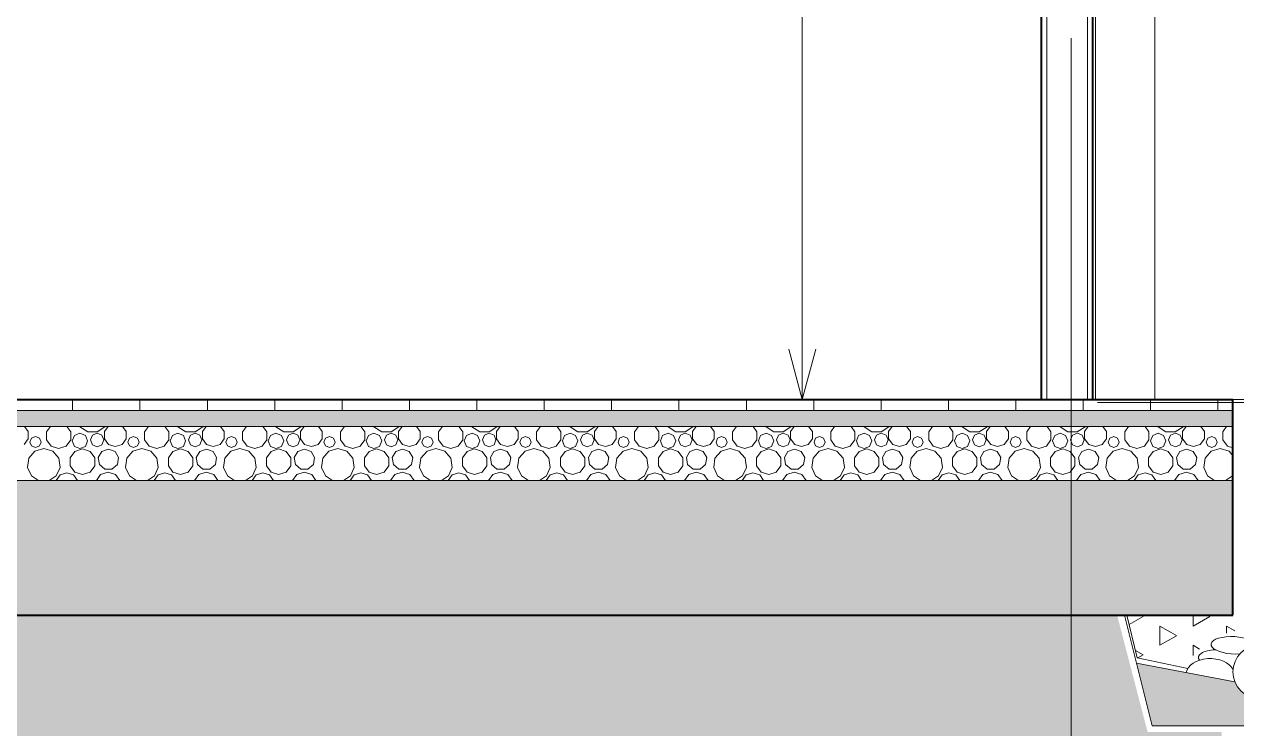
# Model space of a CAD drawing. Header units: millimetres. Extents: x 34668 to 196414, y -30276 to 15801.
# Drawn here: x 65571 to 70070, y -1221 to 1392 of the extents above; entities that cross this region are included whole.
import ezdxf
from ezdxf.enums import TextEntityAlignment as Align

# ---------------------------------------------------------------- set-up
doc = ezdxf.new("R2010")
doc.units = ezdxf.units.MM
doc.header["$MEASUREMENT"] = 0
doc.linetypes.add('Штрихштриховая', pattern=[10936.110735, 5291.666508, -2116.666555, 1411.111116, -2116.666555])
for name, color, linetype in [('колонны', 7, 'Continuous'), ('оси', 7, 'Continuous'), ('перекрытие', 7, 'Continuous'), ('стены наруж', 7, 'Continuous'), ('текст', 7, 'Continuous')]:
    doc.layers.add(name, color=color, linetype=linetype)
for name, color, linetype, lineweight in [('колонны_Ном._пера__96', 7, 'Continuous', 13), ('оси_Ном._пера__96', 7, 'Continuous', 13), ('перекрытие_Ном._пера__94', 252, 'Continuous', 13), ('перекрытие_Ном._пера__97', 7, 'Continuous', 20), ('перекрытие_Ном._пера__99', 7, 'Continuous', 40), ('подп стены Инжзащита_Ном._пера__97', 7, 'Continuous', 20), ('стены наруж_Ном._пера__96', 7, 'Continuous', 13), ('стены наруж_Ном._пера__99', 7, 'Continuous', 40), ('текст_Ном._пера__96', 7, 'Continuous', 13)]:
    doc.layers.add(name, color=color, linetype=linetype, lineweight=lineweight)
doc.styles.add('СГЕНЕРИР_СТИЛЬ_1', font='gost_2_304-81_type.ttf')
pattern_1 = [(90, (813174.23, 218544.26), (123.73335, 71.4375), [71.4375, -71.4375]), (30, (813174.23, 218544.26), (-123.733365, 71.437474), [71.4375, -71.4375]), (150, (813236.09, 218579.98), (-1.5e-05, 142.874974), [71.4375, -71.4375])]

# ---------------------------------------------------------------- blocks, each defined once
blk = doc.blocks.new('*X8')
at = {"layer": 'перекрытие_Ном._пера__94', "linetype": 'Continuous'}
for p, q in [((65585.4, -119), (65571.6, -100)), ((65585.4, -145.3), (65585.4, -119)), ((65667.7, -100), (65653.4, -119.7)), ((65653.4, -119.7), (65653.4, -148.9)), ((65743.4, -119.7), (65729.1, -100)), ((65743.4, -148.9), (65743.4, -119.7)), ((65757.2, -133.2), (65748.8, -153.4)), ((65777.4, -124.8), (65757.2, -133.2)), ((65776.7, -100), (65777.3, -101.3)), ((65777.3, -101.3), (65806.3, -119.9)), ((65797.6, -133.2), (65777.4, -124.8)), ((65806, -153.4), (65797.6, -133.2)), ((65806.3, -119.9), (65840.8, -119.9)), ((65823.5, -132.1), (65816.2, -149.9)), ((65841.2, -124.8), (65823.5, -132.1)), ((65840.8, -119.9), (65869.8, -101.3)), ((65859, -132.1), (65841.2, -124.8)), ((65866.3, -149.9), (65859, -132.1)), ((65881.9, -100), (65868.2, -119)), ((65868.2, -119), (65868.2, -145.3)), ((65869.8, -101.3), (65870.4, -100)), ((65949.1, -119), (65935.3, -100)), ((65949.1, -145.3), (65949.1, -119)), ((66031.4, -100), (66017.1, -119.7)), ((66017.1, -119.7), (66017.1, -148.9)), ((66107.1, -119.7), (66092.8, -100)), ((66107.1, -148.9), (66107.1, -119.7)), ((66120.9, -133.2), (66112.5, -153.4)), ((66141.1, -124.8), (66120.9, -133.2)), ((66140.4, -100), (66141, -101.3)), ((66141, -101.3), (66170, -119.9)), ((66161.3, -133.2), (66141.1, -124.8)), ((66169.7, -153.4), (66161.3, -133.2)), ((66170, -119.9), (66204.5, -119.9)), ((66187.2, -132.1), (66179.9, -149.9)), ((66205, -124.8), (66187.2, -132.1)), ((66204.5, -119.9), (66233.5, -101.3)), ((66222.7, -132.1), (66205, -124.8)), ((66230, -149.9), (66222.7, -132.1)), ((66245.6, -100), (66231.9, -119)), ((66231.9, -119), (66231.9, -145.3)), ((66233.5, -101.3), (66234.1, -100)), ((66312.8, -119), (66299, -100)), ((66312.8, -145.3), (66312.8, -119)), ((66395.1, -100), (66380.8, -119.7)), ((66380.8, -119.7), (66380.8, -148.9)), ((66470.8, -119.7), (66456.5, -100)), ((66470.8, -148.9), (66470.8, -119.7)), ((66484.6, -133.2), (66476.2, -153.4)), ((66504.8, -124.8), (66484.6, -133.2)), ((66504.1, -100), (66504.7, -101.3)), ((66504.7, -101.3), (66533.7, -119.9)), ((66525, -133.2), (66504.8, -124.8)), ((66533.4, -153.4), (66525, -133.2)), ((66533.7, -119.9), (66568.2, -119.9)), ((66550.9, -132.1), (66543.6, -149.9)), ((66568.7, -124.8), (66550.9, -132.1)), ((66568.2, -119.9), (66597.2, -101.3)), ((66586.4, -132.1), (66568.7, -124.8)), ((66593.7, -149.9), (66586.4, -132.1)), ((66609.4, -100), (66595.6, -119)), ((66595.6, -119), (66595.6, -145.3)), ((66597.2, -101.3), (66597.8, -100)), ((66676.5, -119), (66662.7, -100)), ((66676.5, -145.3), (66676.5, -119)), ((66758.8, -100), (66744.5, -119.7)), ((66744.5, -119.7), (66744.5, -148.9)), ((66834.5, -119.7), (66820.2, -100)), ((66834.5, -148.9), (66834.5, -119.7)), ((66848.3, -133.2), (66840, -153.4)), ((66868.5, -124.8), (66848.3, -133.2)), ((66867.8, -100), (66868.4, -101.3)), ((66868.4, -101.3), (66897.4, -119.9)), ((66888.8, -133.2), (66868.5, -124.8)), ((66897.1, -153.4), (66888.8, -133.2)), ((66897.4, -119.9), (66931.9, -119.9)), ((66914.6, -132.1), (66907.3, -149.9)), ((66932.4, -124.8), (66914.6, -132.1)), ((66931.9, -119.9), (66960.9, -101.3)), ((66950.1, -132.1), (66932.4, -124.8)), ((66957.4, -149.9), (66950.1, -132.1)), ((66973.1, -100), (66959.3, -119)), ((66959.3, -119), (66959.3, -145.3)), ((66960.9, -101.3), (66961.5, -100)), ((67040.2, -119), (67026.4, -100)), ((67040.2, -145.3), (67040.2, -119)), ((67122.5, -100), (67108.2, -119.7)), ((67108.2, -119.7), (67108.2, -148.9)), ((67198.2, -119.7), (67183.9, -100)), ((67198.2, -148.9), (67198.2, -119.7)), ((67212, -133.2), (67203.7, -153.4)), ((67232.2, -124.8), (67212, -133.2)), ((67231.5, -100), (67232.1, -101.3)), ((67232.1, -101.3), (67261.1, -119.9)), ((67252.5, -133.2), (67232.2, -124.8)), ((67260.8, -153.4), (67252.5, -133.2)), ((67261.1, -119.9), (67295.6, -119.9)), ((67278.3, -132.1), (67271, -149.9)), ((67296.1, -124.8), (67278.3, -132.1)), ((67295.6, -119.9), (67324.6, -101.3)), ((67313.8, -132.1), (67296.1, -124.8)), ((67321.2, -149.9), (67313.8, -132.1)), ((67336.8, -100), (67323, -119)), ((67323, -119), (67323, -145.3)), ((67324.6, -101.3), (67325.2, -100)), ((67403.9, -119), (67390.1, -100)), ((67403.9, -145.3), (67403.9, -119)), ((67486.2, -100), (67471.9, -119.7)), ((67471.9, -119.7), (67471.9, -148.9)), ((67561.9, -119.7), (67547.6, -100)), ((67561.9, -148.9), (67561.9, -119.7)), ((67575.7, -133.2), (67567.4, -153.4)), ((67596, -124.8), (67575.7, -133.2)), ((67595.2, -100), (67595.8, -101.3)), ((67595.8, -101.3), (67624.8, -119.9)), ((67616.2, -133.2), (67596, -124.8)), ((67624.5, -153.4), (67616.2, -133.2)), ((67624.8, -119.9), (67659.3, -119.9)), ((67642.1, -132.1), (67634.7, -149.9)), ((67659.8, -124.8), (67642.1, -132.1)), ((67659.3, -119.9), (67688.3, -101.3)), ((67677.5, -132.1), (67659.8, -124.8)), ((67684.9, -149.9), (67677.5, -132.1)), ((67700.5, -100), (67686.7, -119)), ((67686.7, -119), (67686.7, -145.3)), ((67688.3, -101.3), (67688.9, -100)), ((67767.6, -119), (67753.8, -100)), ((67767.6, -145.3), (67767.6, -119)), ((67849.9, -100), (67835.6, -119.7)), ((67835.6, -119.7), (67835.6, -148.9)), ((67925.6, -119.7), (67911.3, -100)), ((67925.6, -148.9), (67925.6, -119.7)), ((67939.4, -133.2), (67931.1, -153.4)), ((67959.7, -124.8), (67939.4, -133.2)), ((67958.9, -100), (67959.5, -101.3)), ((67959.5, -101.3), (67988.5, -119.9)), ((67979.9, -133.2), (67959.7, -124.8)), ((67988.3, -153.4), (67979.9, -133.2)), ((67988.5, -119.9), (68023, -119.9)), ((68005.8, -132.1), (67998.4, -149.9)), ((68023.5, -124.8), (68005.8, -132.1)), ((68023, -119.9), (68052, -101.3)), ((68041.2, -132.1), (68023.5, -124.8)), ((68048.6, -149.9), (68041.2, -132.1)), ((68064.2, -100), (68050.4, -119)), ((68050.4, -119), (68050.4, -145.3)), ((68052, -101.3), (68052.6, -100)), ((68131.3, -119), (68117.5, -100)), ((68131.3, -145.3), (68131.3, -119)), ((68213.6, -100), (68199.3, -119.7)), ((68199.3, -119.7), (68199.3, -148.9)), ((68289.3, -119.7), (68275, -100)), ((68289.3, -148.9), (68289.3, -119.7)), ((68303.2, -133.2), (68294.8, -153.4)), ((68323.4, -124.8), (68303.2, -133.2)), ((68322.6, -100), (68323.2, -101.3)), ((68323.2, -101.3), (68352.2, -119.9)), ((68343.6, -133.2), (68323.4, -124.8)), ((68352, -153.4), (68343.6, -133.2)), ((68352.2, -119.9), (68386.7, -119.9)), ((68369.5, -132.1), (68362.1, -149.9)), ((68387.2, -124.8), (68369.5, -132.1)), ((68386.7, -119.9), (68415.7, -101.3)), ((68404.9, -132.1), (68387.2, -124.8)), ((68412.3, -149.9), (68404.9, -132.1)), ((68427.9, -100), (68414.1, -119)), ((68414.1, -119), (68414.1, -145.3)), ((68415.7, -101.3), (68416.3, -100)), ((68495, -119), (68481.2, -100)), ((68495, -145.3), (68495, -119)), ((68577.4, -100), (68563.1, -119.7)), ((68563.1, -119.7), (68563.1, -148.9)), ((68653, -119.7), (68638.7, -100)), ((68653, -148.9), (68653, -119.7)), ((68666.9, -133.2), (68658.5, -153.4)), ((68687.1, -124.8), (68666.9, -133.2)), ((68686.3, -100), (68686.9, -101.3)), ((68686.9, -101.3), (68715.9, -119.9)), ((68707.3, -133.2), (68687.1, -124.8)), ((68715.7, -153.4), (68707.3, -133.2)), ((68715.9, -119.9), (68750.4, -119.9)), ((68733.2, -132.1), (68725.8, -149.9)), ((68750.9, -124.8), (68733.2, -132.1)), ((68750.4, -119.9), (68779.4, -101.3)), ((68768.6, -132.1), (68750.9, -124.8)), ((68776, -149.9), (68768.6, -132.1)), ((68791.6, -100), (68777.8, -119)), ((68777.8, -119), (68777.8, -145.3)), ((68779.4, -101.3), (68780, -100)), ((68858.7, -119), (68845, -100)), ((68858.7, -145.3), (68858.7, -119)), ((68941.1, -100), (68926.8, -119.7)), ((68926.8, -119.7), (68926.8, -148.9)), ((69016.8, -119.7), (69002.5, -100)), ((69016.8, -148.9), (69016.8, -119.7)), ((69030.6, -133.2), (69022.2, -153.4)), ((69050.8, -124.8), (69030.6, -133.2)), ((69050, -100), (69050.6, -101.3)), ((69050.6, -101.3), (69079.6, -119.9)), ((69071, -133.2), (69050.8, -124.8)), ((69079.4, -153.4), (69071, -133.2)), ((69079.6, -119.9), (69114.1, -119.9)), ((69096.9, -132.1), (69089.5, -149.9)), ((69114.6, -124.8), (69096.9, -132.1)), ((69114.1, -119.9), (69143.1, -101.3)), ((69132.3, -132.1), (69114.6, -124.8)), ((69139.7, -149.9), (69132.3, -132.1)), ((69155.3, -100), (69141.5, -119)), ((69141.5, -119), (69141.5, -145.3)), ((69143.1, -101.3), (69143.7, -100)), ((69222.5, -119), (69208.7, -100)), ((69222.5, -145.3), (69222.5, -119)), ((69304.8, -100), (69290.5, -119.7)), ((69290.5, -119.7), (69290.5, -148.9)), ((69380.5, -119.7), (69366.2, -100)), ((69380.5, -148.9), (69380.5, -119.7)), ((69394.3, -133.2), (69385.9, -153.4)), ((69414.5, -124.8), (69394.3, -133.2)), ((69413.7, -100), (69414.3, -101.3)), ((69414.3, -101.3), (69443.3, -119.9)), ((69434.7, -133.2), (69414.5, -124.8)), ((69443.1, -153.4), (69434.7, -133.2)), ((69443.3, -119.9), (69477.8, -119.9)), ((69460.6, -132.1), (69453.2, -149.9)), ((69478.3, -124.8), (69460.6, -132.1)), ((69477.8, -119.9), (69506.9, -101.3)), ((69496.1, -132.1), (69478.3, -124.8)), ((69503.4, -149.9), (69496.1, -132.1)), ((69519, -100), (69505.2, -119)), ((69505.2, -119), (69505.2, -145.3)), ((69506.9, -101.3), (69507.4, -100)), ((69586.2, -119), (69572.4, -100)), ((69586.2, -145.3), (69586.2, -119)), ((69668.5, -100), (69654.2, -119.7)), ((69654.2, -119.7), (69654.2, -148.9)), ((69744.2, -119.7), (69729.9, -100)), ((69744.2, -148.9), (69744.2, -119.7)), ((69758, -133.2), (69749.6, -153.4)), ((69778.2, -124.8), (69758, -133.2)), ((69777.4, -100), (69778, -101.3)), ((69778, -101.3), (69807.1, -119.9)), ((69798.4, -133.2), (69778.2, -124.8)), ((69806.8, -153.4), (69798.4, -133.2)), ((69807.1, -119.9), (69841.5, -119.9)), ((69824.3, -132.1), (69817, -149.9)), ((69842, -124.8), (69824.3, -132.1)), ((69841.5, -119.9), (69870.6, -101.3)), ((69859.8, -132.1), (69842, -124.8)), ((69867.1, -149.9), (69859.8, -132.1)), ((69882.7, -100), (69868.9, -119)), ((69868.9, -119), (69868.9, -145.3)), ((69870.6, -101.3), (69871.2, -100)), ((69949.9, -119), (69936.1, -100)), ((69949.9, -145.3), (69949.9, -119)), ((70032.2, -100), (70017.9, -119.7)), ((70017.9, -119.7), (70017.9, -148.9)), ((65569.9, -166.6), (65585.4, -145.3)), ((65597.7, -142.9), (65591.6, -157.6)), ((65591.6, -157.6), (65597.7, -172.2)), ((65612.3, -136.9), (65597.7, -142.9)), ((65597.7, -172.2), (65612.3, -178.2)), ((65626.9, -142.9), (65612.3, -136.9)), ((65612.3, -178.2), (65626.9, -172.2)), ((65633, -157.6), (65626.9, -142.9)), ((65626.9, -172.2), (65633, -157.6)), ((65653.4, -148.9), (65670.6, -172.6)), ((65670.6, -172.6), (65698.4, -181.6)), ((65698.4, -181.6), (65726.2, -172.6)), ((65726.2, -172.6), (65743.4, -148.9)), ((65748.8, -153.4), (65757.2, -173.6)), ((65757.2, -173.6), (65777.4, -182)), ((65777.4, -182), (65797.6, -173.6)), ((65797.6, -173.6), (65806, -153.4)), ((65816.2, -149.9), (65823.5, -167.6)), ((65823.5, -167.6), (65841.2, -174.9)), ((65841.2, -174.9), (65859, -167.6)), ((65859, -167.6), (65866.3, -149.9)), ((65868.2, -145.3), (65883.6, -166.6)), ((65883.6, -166.6), (65908.6, -174.7)), ((65908.6, -174.7), (65933.6, -166.6)), ((65933.6, -166.6), (65949.1, -145.3)), ((65961.4, -142.9), (65955.3, -157.6)), ((65955.3, -157.6), (65961.4, -172.2)), ((65976, -136.9), (65961.4, -142.9)), ((65961.4, -172.2), (65976, -178.2)), ((65990.6, -142.9), (65976, -136.9)), ((65976, -178.2), (65990.6, -172.2)), ((65996.7, -157.6), (65990.6, -142.9)), ((65990.6, -172.2), (65996.7, -157.6)), ((66017.1, -148.9), (66034.3, -172.6)), ((66034.3, -172.6), (66062.1, -181.6)), ((66062.1, -181.6), (66089.9, -172.6)), ((66089.9, -172.6), (66107.1, -148.9)), ((66112.5, -153.4), (66120.9, -173.6)), ((66120.9, -173.6), (66141.1, -182)), ((66141.1, -182), (66161.3, -173.6)), ((66161.3, -173.6), (66169.7, -153.4)), ((66179.9, -149.9), (66187.2, -167.6)), ((66187.2, -167.6), (66205, -174.9)), ((66205, -174.9), (66222.7, -167.6)), ((66222.7, -167.6), (66230, -149.9)), ((66231.9, -145.3), (66247.3, -166.6)), ((66247.3, -166.6), (66272.3, -174.7)), ((66272.3, -174.7), (66297.3, -166.6)), ((66297.3, -166.6), (66312.8, -145.3)), ((66325.1, -142.9), (66319, -157.6)), ((66319, -157.6), (66325.1, -172.2)), ((66339.7, -136.9), (66325.1, -142.9)), ((66325.1, -172.2), (66339.7, -178.2)), ((66354.3, -142.9), (66339.7, -136.9)), ((66339.7, -178.2), (66354.3, -172.2)), ((66360.4, -157.6), (66354.3, -142.9)), ((66354.3, -172.2), (66360.4, -157.6)), ((66380.8, -148.9), (66398, -172.6)), ((66398, -172.6), (66425.8, -181.6)), ((66425.8, -181.6), (66453.6, -172.6)), ((66453.6, -172.6), (66470.8, -148.9)), ((66476.2, -153.4), (66484.6, -173.6)), ((66484.6, -173.6), (66504.8, -182)), ((66504.8, -182), (66525, -173.6)), ((66525, -173.6), (66533.4, -153.4)), ((66543.6, -149.9), (66550.9, -167.6)), ((66550.9, -167.6), (66568.7, -174.9)), ((66568.7, -174.9), (66586.4, -167.6)), ((66586.4, -167.6), (66593.7, -149.9)), ((66595.6, -145.3), (66611, -166.6)), ((66611, -166.6), (66636, -174.7)), ((66636, -174.7), (66661, -166.6)), ((66661, -166.6), (66676.5, -145.3)), ((66688.8, -142.9), (66682.7, -157.6)), ((66682.7, -157.6), (66688.8, -172.2)), ((66703.4, -136.9), (66688.8, -142.9)), ((66688.8, -172.2), (66703.4, -178.2)), ((66718, -142.9), (66703.4, -136.9)), ((66703.4, -178.2), (66718, -172.2)), ((66724.1, -157.6), (66718, -142.9)), ((66718, -172.2), (66724.1, -157.6)), ((66744.5, -148.9), (66761.7, -172.6)), ((66761.7, -172.6), (66789.5, -181.6)), ((66789.5, -181.6), (66817.3, -172.6)), ((66817.3, -172.6), (66834.5, -148.9)), ((66840, -153.4), (66848.3, -173.6)), ((66848.3, -173.6), (66868.5, -182)), ((66868.5, -182), (66888.8, -173.6)), ((66888.8, -173.6), (66897.1, -153.4)), ((66907.3, -149.9), (66914.6, -167.6)), ((66914.6, -167.6), (66932.4, -174.9)), ((66932.4, -174.9), (66950.1, -167.6)), ((66950.1, -167.6), (66957.4, -149.9)), ((66959.3, -145.3), (66974.7, -166.6)), ((66974.7, -166.6), (66999.7, -174.7)), ((66999.7, -174.7), (67024.8, -166.6)), ((67024.8, -166.6), (67040.2, -145.3)), ((67052.5, -142.9), (67046.4, -157.6)), ((67046.4, -157.6), (67052.5, -172.2)), ((67067.1, -136.9), (67052.5, -142.9)), ((67052.5, -172.2), (67067.1, -178.2)), ((67081.7, -142.9), (67067.1, -136.9)), ((67067.1, -178.2), (67081.7, -172.2)), ((67087.8, -157.6), (67081.7, -142.9)), ((67081.7, -172.2), (67087.8, -157.6)), ((67108.2, -148.9), (67125.4, -172.6)), ((67125.4, -172.6), (67153.2, -181.6)), ((67153.2, -181.6), (67181, -172.6)), ((67181, -172.6), (67198.2, -148.9)), ((67203.7, -153.4), (67212, -173.6)), ((67212, -173.6), (67232.2, -182)), ((67232.2, -182), (67252.5, -173.6)), ((67252.5, -173.6), (67260.8, -153.4)), ((67271, -149.9), (67278.3, -167.6)), ((67278.3, -167.6), (67296.1, -174.9)), ((67296.1, -174.9), (67313.8, -167.6)), ((67313.8, -167.6), (67321.2, -149.9)), ((67323, -145.3), (67338.4, -166.6)), ((67338.4, -166.6), (67363.4, -174.7)), ((67363.4, -174.7), (67388.5, -166.6)), ((67388.5, -166.6), (67403.9, -145.3)), ((67416.2, -142.9), (67410.1, -157.6)), ((67410.1, -157.6), (67416.2, -172.2)), ((67430.8, -136.9), (67416.2, -142.9)), ((67416.2, -172.2), (67430.8, -178.2)), ((67445.4, -142.9), (67430.8, -136.9)), ((67430.8, -178.2), (67445.4, -172.2)), ((67451.5, -157.6), (67445.4, -142.9)), ((67445.4, -172.2), (67451.5, -157.6)), ((67471.9, -148.9), (67489.1, -172.6)), ((67489.1, -172.6), (67516.9, -181.6)), ((67516.9, -181.6), (67544.7, -172.6)), ((67544.7, -172.6), (67561.9, -148.9)), ((67567.4, -153.4), (67575.7, -173.6)), ((67575.7, -173.6), (67596, -182)), ((67596, -182), (67616.2, -173.6)), ((67616.2, -173.6), (67624.5, -153.4)), ((67634.7, -149.9), (67642.1, -167.6)), ((67642.1, -167.6), (67659.8, -174.9)), ((67659.8, -174.9), (67677.5, -167.6)), ((67677.5, -167.6), (67684.9, -149.9)), ((67686.7, -145.3), (67702.1, -166.6)), ((67702.1, -166.6), (67727.2, -174.7)), ((67727.2, -174.7), (67752.2, -166.6)), ((67752.2, -166.6), (67767.6, -145.3)), ((67779.9, -142.9), (67773.9, -157.6)), ((67773.9, -157.6), (67779.9, -172.2)), ((67794.5, -136.9), (67779.9, -142.9)), ((67779.9, -172.2), (67794.5, -178.2)), ((67809.2, -142.9), (67794.5, -136.9)), ((67794.5, -178.2), (67809.2, -172.2)), ((67815.2, -157.6), (67809.2, -142.9)), ((67809.2, -172.2), (67815.2, -157.6)), ((67835.6, -148.9), (67852.8, -172.6)), ((67852.8, -172.6), (67880.6, -181.6)), ((67880.6, -181.6), (67908.4, -172.6)), ((67908.4, -172.6), (67925.6, -148.9)), ((67931.1, -153.4), (67939.4, -173.6)), ((67939.4, -173.6), (67959.7, -182)), ((67959.7, -182), (67979.9, -173.6)), ((67979.9, -173.6), (67988.3, -153.4)), ((67998.4, -149.9), (68005.8, -167.6)), ((68005.8, -167.6), (68023.5, -174.9)), ((68023.5, -174.9), (68041.2, -167.6)), ((68041.2, -167.6), (68048.6, -149.9)), ((68050.4, -145.3), (68065.9, -166.6)), ((68065.9, -166.6), (68090.9, -174.7)), ((68090.9, -174.7), (68115.9, -166.6)), ((68115.9, -166.6), (68131.3, -145.3)), ((68143.6, -142.9), (68137.6, -157.6)), ((68137.6, -157.6), (68143.6, -172.2)), ((68158.2, -136.9), (68143.6, -142.9)), ((68143.6, -172.2), (68158.2, -178.2)), ((68172.9, -142.9), (68158.2, -136.9)), ((68158.2, -178.2), (68172.9, -172.2)), ((68178.9, -157.6), (68172.9, -142.9)), ((68172.9, -172.2), (68178.9, -157.6)), ((68199.3, -148.9), (68216.5, -172.6)), ((68216.5, -172.6), (68244.3, -181.6)), ((68244.3, -181.6), (68272.1, -172.6)), ((68272.1, -172.6), (68289.3, -148.9)), ((68294.8, -153.4), (68303.2, -173.6)), ((68303.2, -173.6), (68323.4, -182)), ((68323.4, -182), (68343.6, -173.6)), ((68343.6, -173.6), (68352, -153.4)), ((68362.1, -149.9), (68369.5, -167.6)), ((68369.5, -167.6), (68387.2, -174.9)), ((68387.2, -174.9), (68404.9, -167.6)), ((68404.9, -167.6), (68412.3, -149.9)), ((68414.1, -145.3), (68429.6, -166.6)), ((68429.6, -166.6), (68454.6, -174.7)), ((68454.6, -174.7), (68479.6, -166.6)), ((68479.6, -166.6), (68495, -145.3)), ((68507.3, -142.9), (68501.3, -157.6)), ((68501.3, -157.6), (68507.3, -172.2)), ((68521.9, -136.9), (68507.3, -142.9)), ((68507.3, -172.2), (68521.9, -178.2)), ((68536.6, -142.9), (68521.9, -136.9)), ((68521.9, -178.2), (68536.6, -172.2)), ((68542.6, -157.6), (68536.6, -142.9)), ((68536.6, -172.2), (68542.6, -157.6)), ((68563.1, -148.9), (68580.2, -172.6)), ((68580.2, -172.6), (68608, -181.6)), ((68608, -181.6), (68635.9, -172.6)), ((68635.9, -172.6), (68653, -148.9)), ((68658.5, -153.4), (68666.9, -173.6)), ((68666.9, -173.6), (68687.1, -182)), ((68687.1, -182), (68707.3, -173.6)), ((68707.3, -173.6), (68715.7, -153.4)), ((68725.8, -149.9), (68733.2, -167.6)), ((68733.2, -167.6), (68750.9, -174.9)), ((68750.9, -174.9), (68768.6, -167.6)), ((68768.6, -167.6), (68776, -149.9)), ((68777.8, -145.3), (68793.3, -166.6)), ((68793.3, -166.6), (68818.3, -174.7)), ((68818.3, -174.7), (68843.3, -166.6)), ((68843.3, -166.6), (68858.7, -145.3)), ((68871, -142.9), (68865, -157.6)), ((68865, -157.6), (68871, -172.2)), ((68885.7, -136.9), (68871, -142.9)), ((68871, -172.2), (68885.7, -178.2)), ((68900.3, -142.9), (68885.7, -136.9)), ((68885.7, -178.2), (68900.3, -172.2)), ((68906.3, -157.6), (68900.3, -142.9)), ((68900.3, -172.2), (68906.3, -157.6)), ((68926.8, -148.9), (68943.9, -172.6)), ((68943.9, -172.6), (68971.8, -181.6)), ((68971.8, -181.6), (68999.6, -172.6)), ((68999.6, -172.6), (69016.8, -148.9)), ((69022.2, -153.4), (69030.6, -173.6)), ((69030.6, -173.6), (69050.8, -182)), ((69050.8, -182), (69071, -173.6)), ((69071, -173.6), (69079.4, -153.4)), ((69089.5, -149.9), (69096.9, -167.6)), ((69096.9, -167.6), (69114.6, -174.9)), ((69114.6, -174.9), (69132.3, -167.6)), ((69132.3, -167.6), (69139.7, -149.9)), ((69141.5, -145.3), (69157, -166.6)), ((69157, -166.6), (69182, -174.7)), ((69182, -174.7), (69207, -166.6)), ((69207, -166.6), (69222.5, -145.3)), ((69234.7, -142.9), (69228.7, -157.6)), ((69228.7, -157.6), (69234.7, -172.2)), ((69249.4, -136.9), (69234.7, -142.9)), ((69234.7, -172.2), (69249.4, -178.2)), ((69264, -142.9), (69249.4, -136.9)), ((69249.4, -178.2), (69264, -172.2)), ((69270, -157.6), (69264, -142.9)), ((69264, -172.2), (69270, -157.6)), ((69290.5, -148.9), (69307.7, -172.6)), ((69307.7, -172.6), (69335.5, -181.6)), ((69335.5, -181.6), (69363.3, -172.6)), ((69363.3, -172.6), (69380.5, -148.9)), ((69385.9, -153.4), (69394.3, -173.6)), ((69394.3, -173.6), (69414.5, -182)), ((69414.5, -182), (69434.7, -173.6)), ((69434.7, -173.6), (69443.1, -153.4)), ((69453.2, -149.9), (69460.6, -167.6)), ((69460.6, -167.6), (69478.3, -174.9)), ((69478.3, -174.9), (69496.1, -167.6)), ((69496.1, -167.6), (69503.4, -149.9)), ((69505.2, -145.3), (69520.7, -166.6)), ((69520.7, -166.6), (69545.7, -174.7)), ((69545.7, -174.7), (69570.7, -166.6)), ((69570.7, -166.6), (69586.2, -145.3)), ((69598.4, -142.9), (69592.4, -157.6)), ((69592.4, -157.6), (69598.4, -172.2)), ((69613.1, -136.9), (69598.4, -142.9)), ((69598.4, -172.2), (69613.1, -178.2)), ((69627.7, -142.9), (69613.1, -136.9)), ((69613.1, -178.2), (69627.7, -172.2)), ((69633.7, -157.6), (69627.7, -142.9)), ((69627.7, -172.2), (69633.7, -157.6)), ((69654.2, -148.9), (69671.4, -172.6)), ((69671.4, -172.6), (69699.2, -181.6)), ((69699.2, -181.6), (69727, -172.6)), ((69727, -172.6), (69744.2, -148.9)), ((69749.6, -153.4), (69758, -173.6)), ((69758, -173.6), (69778.2, -182)), ((69778.2, -182), (69798.4, -173.6)), ((69798.4, -173.6), (69806.8, -153.4)), ((69817, -149.9), (69824.3, -167.6)), ((69824.3, -167.6), (69842, -174.9)), ((69842, -174.9), (69859.8, -167.6)), ((69859.8, -167.6), (69867.1, -149.9)), ((69868.9, -145.3), (69884.4, -166.6)), ((69884.4, -166.6), (69909.4, -174.7)), ((69909.4, -174.7), (69934.4, -166.6)), ((69934.4, -166.6), (69949.9, -145.3)), ((69962.2, -142.9), (69956.1, -157.6)), ((69956.1, -157.6), (69962.2, -172.2)), ((69976.8, -136.9), (69962.2, -142.9)), ((69962.2, -172.2), (69976.8, -178.2)), ((69991.4, -142.9), (69976.8, -136.9)), ((69976.8, -178.2), (69991.4, -172.2)), ((69997.5, -157.6), (69991.4, -142.9)), ((69991.4, -172.2), (69997.5, -157.6)), ((70017.9, -148.9), (70035.1, -172.6)), ((70035.1, -172.6), (70055.7, -179.3)), ((65587.8, -217.8), (65582.9, -251.9)), ((65610.4, -191.7), (65587.8, -217.8)), ((65643.5, -182), (65610.4, -191.7)), ((65676.6, -191.7), (65643.5, -182)), ((65699.2, -217.8), (65676.6, -191.7)), ((65704.1, -251.9), (65699.2, -217.8)), ((65759, -192.2), (65741.7, -216)), ((65741.7, -216), (65741.7, -245.5)), ((65787.1, -183), (65759, -192.2)), ((65815.1, -192.2), (65787.1, -183)), ((65832.5, -216), (65815.1, -192.2)), ((65832.5, -245.5), (65832.5, -216)), ((65858.5, -192.6), (65845.3, -215.3)), ((65845.3, -215.3), (65849.9, -241.1)), ((65883.1, -183.6), (65858.5, -192.6)), ((65907.8, -192.6), (65883.1, -183.6)), ((65920.9, -215.3), (65907.8, -192.6)), ((65916.3, -241.1), (65920.9, -215.3)), ((65951.5, -217.8), (65946.6, -251.9)), ((65974.1, -191.7), (65951.5, -217.8)), ((66007.2, -182), (65974.1, -191.7)), ((66040.3, -191.7), (66007.2, -182)), ((66062.9, -217.8), (66040.3, -191.7)), ((66067.8, -251.9), (66062.9, -217.8)), ((66122.7, -192.2), (66105.4, -216)), ((66105.4, -216), (66105.4, -245.5)), ((66150.8, -183), (66122.7, -192.2)), ((66178.8, -192.2), (66150.8, -183)), ((66196.2, -216), (66178.8, -192.2)), ((66196.2, -245.5), (66196.2, -216)), ((66222.2, -192.6), (66209.1, -215.3)), ((66209.1, -215.3), (66213.6, -241.1)), ((66246.8, -183.6), (66222.2, -192.6)), ((66271.5, -192.6), (66246.8, -183.6)), ((66284.6, -215.3), (66271.5, -192.6)), ((66280, -241.1), (66284.6, -215.3)), ((66315.3, -217.8), (66310.3, -251.9)), ((66337.8, -191.7), (66315.3, -217.8)), ((66370.9, -182), (66337.8, -191.7)), ((66404, -191.7), (66370.9, -182)), ((66426.6, -217.8), (66404, -191.7)), ((66431.5, -251.9), (66426.6, -217.8)), ((66486.5, -192.2), (66469.1, -216)), ((66469.1, -216), (66469.1, -245.5)), ((66514.5, -183), (66486.5, -192.2)), ((66542.5, -192.2), (66514.5, -183)), ((66559.9, -216), (66542.5, -192.2)), ((66559.9, -245.5), (66559.9, -216)), ((66585.9, -192.6), (66572.8, -215.3)), ((66572.8, -215.3), (66577.3, -241.1)), ((66610.5, -183.6), (66585.9, -192.6)), ((66635.2, -192.6), (66610.5, -183.6)), ((66648.3, -215.3), (66635.2, -192.6)), ((66643.7, -241.1), (66648.3, -215.3)), ((66679, -217.8), (66674, -251.9)), ((66701.5, -191.7), (66679, -217.8)), ((66734.6, -182), (66701.5, -191.7)), ((66767.7, -191.7), (66734.6, -182)), ((66790.3, -217.8), (66767.7, -191.7)), ((66795.2, -251.9), (66790.3, -217.8)), ((66850.2, -192.2), (66832.8, -216)), ((66832.8, -216), (66832.8, -245.5)), ((66878.2, -183), (66850.2, -192.2)), ((66906.2, -192.2), (66878.2, -183)), ((66923.6, -216), (66906.2, -192.2)), ((66923.6, -245.5), (66923.6, -216)), ((66949.6, -192.6), (66936.5, -215.3)), ((66936.5, -215.3), (66941, -241.1)), ((66974.2, -183.6), (66949.6, -192.6)), ((66998.9, -192.6), (66974.2, -183.6)), ((67012, -215.3), (66998.9, -192.6)), ((67007.5, -241.1), (67012, -215.3)), ((67042.7, -217.8), (67037.8, -251.9)), ((67065.3, -191.7), (67042.7, -217.8)), ((67098.3, -182), (67065.3, -191.7)), ((67131.4, -191.7), (67098.3, -182)), ((67154, -217.8), (67131.4, -191.7)), ((67158.9, -251.9), (67154, -217.8)), ((67213.9, -192.2), (67196.5, -216)), ((67196.5, -216), (67196.5, -245.5)), ((67241.9, -183), (67213.9, -192.2)), ((67270, -192.2), (67241.9, -183)), ((67287.3, -216), (67270, -192.2)), ((67287.3, -245.5), (67287.3, -216)), ((67313.3, -192.6), (67300.2, -215.3)), ((67300.2, -215.3), (67304.7, -241.1)), ((67337.9, -183.6), (67313.3, -192.6)), ((67362.6, -192.6), (67337.9, -183.6)), ((67375.7, -215.3), (67362.6, -192.6)), ((67371.2, -241.1), (67375.7, -215.3)), ((67406.4, -217.8), (67401.5, -251.9)), ((67429, -191.7), (67406.4, -217.8)), ((67462.1, -182), (67429, -191.7)), ((67495.1, -191.7), (67462.1, -182)), ((67517.7, -217.8), (67495.1, -191.7)), ((67522.6, -251.9), (67517.7, -217.8)), ((67577.6, -192.2), (67560.2, -216)), ((67560.2, -216), (67560.2, -245.5)), ((67605.6, -183), (67577.6, -192.2)), ((67633.7, -192.2), (67605.6, -183)), ((67651, -216), (67633.7, -192.2)), ((67651, -245.5), (67651, -216)), ((67677, -192.6), (67663.9, -215.3)), ((67663.9, -215.3), (67668.4, -241.1)), ((67701.7, -183.6), (67677, -192.6)), ((67726.3, -192.6), (67701.7, -183.6)), ((67739.4, -215.3), (67726.3, -192.6)), ((67734.9, -241.1), (67739.4, -215.3)), ((67770.1, -217.8), (67765.2, -251.9)), ((67792.7, -191.7), (67770.1, -217.8)), ((67825.8, -182), (67792.7, -191.7)), ((67858.9, -191.7), (67825.8, -182)), ((67881.4, -217.8), (67858.9, -191.7)), ((67886.4, -251.9), (67881.4, -217.8)), ((67941.3, -192.2), (67924, -216)), ((67924, -216), (67924, -245.5)), ((67969.3, -183), (67941.3, -192.2)), ((67997.4, -192.2), (67969.3, -183)), ((68014.7, -216), (67997.4, -192.2)), ((68014.7, -245.5), (68014.7, -216)), ((68040.7, -192.6), (68027.6, -215.3)), ((68027.6, -215.3), (68032.1, -241.1)), ((68065.4, -183.6), (68040.7, -192.6)), ((68090, -192.6), (68065.4, -183.6)), ((68103.1, -215.3), (68090, -192.6)), ((68098.6, -241.1), (68103.1, -215.3)), ((68133.8, -217.8), (68128.9, -251.9)), ((68156.4, -191.7), (68133.8, -217.8)), ((68189.5, -182), (68156.4, -191.7)), ((68222.6, -191.7), (68189.5, -182)), ((68245.2, -217.8), (68222.6, -191.7)), ((68250.1, -251.9), (68245.2, -217.8)), ((68305, -192.2), (68287.7, -216)), ((68287.7, -216), (68287.7, -245.5)), ((68333, -183), (68305, -192.2)), ((68361.1, -192.2), (68333, -183)), ((68378.4, -216), (68361.1, -192.2)), ((68378.4, -245.5), (68378.4, -216)), ((68404.4, -192.6), (68391.3, -215.3)), ((68391.3, -215.3), (68395.9, -241.1)), ((68429.1, -183.6), (68404.4, -192.6)), ((68453.7, -192.6), (68429.1, -183.6)), ((68466.8, -215.3), (68453.7, -192.6)), ((68462.3, -241.1), (68466.8, -215.3)), ((68497.5, -217.8), (68492.6, -251.9)), ((68520.1, -191.7), (68497.5, -217.8)), ((68553.2, -182), (68520.1, -191.7)), ((68586.3, -191.7), (68553.2, -182)), ((68608.9, -217.8), (68586.3, -191.7)), ((68613.8, -251.9), (68608.9, -217.8)), ((68668.7, -192.2), (68651.4, -216)), ((68651.4, -216), (68651.4, -245.5)), ((68696.7, -183), (68668.7, -192.2)), ((68724.8, -192.2), (68696.7, -183)), ((68742.1, -216), (68724.8, -192.2)), ((68742.1, -245.5), (68742.1, -216)), ((68768.1, -192.6), (68755, -215.3)), ((68755, -215.3), (68759.6, -241.1)), ((68792.8, -183.6), (68768.1, -192.6)), ((68817.4, -192.6), (68792.8, -183.6)), ((68830.5, -215.3), (68817.4, -192.6)), ((68826, -241.1), (68830.5, -215.3)), ((68861.2, -217.8), (68856.3, -251.9)), ((68883.8, -191.7), (68861.2, -217.8)), ((68916.9, -182), (68883.8, -191.7)), ((68950, -191.7), (68916.9, -182)), ((68972.6, -217.8), (68950, -191.7)), ((68977.5, -251.9), (68972.6, -217.8)), ((69032.4, -192.2), (69015.1, -216)), ((69015.1, -216), (69015.1, -245.5)), ((69060.4, -183), (69032.4, -192.2)), ((69088.5, -192.2), (69060.4, -183)), ((69105.8, -216), (69088.5, -192.2)), ((69105.8, -245.5), (69105.8, -216)), ((69131.8, -192.6), (69118.7, -215.3)), ((69118.7, -215.3), (69123.3, -241.1)), ((69156.5, -183.6), (69131.8, -192.6)), ((69181.1, -192.6), (69156.5, -183.6)), ((69194.3, -215.3), (69181.1, -192.6)), ((69189.7, -241.1), (69194.3, -215.3)), ((69224.9, -217.8), (69220, -251.9)), ((69247.5, -191.7), (69224.9, -217.8)), ((69280.6, -182), (69247.5, -191.7)), ((69313.7, -191.7), (69280.6, -182)), ((69336.3, -217.8), (69313.7, -191.7)), ((69341.2, -251.9), (69336.3, -217.8)), ((69396.1, -192.2), (69378.8, -216)), ((69378.8, -216), (69378.8, -245.5)), ((69424.2, -183), (69396.1, -192.2)), ((69452.2, -192.2), (69424.2, -183)), ((69469.5, -216), (69452.2, -192.2)), ((69469.5, -245.5), (69469.5, -216)), ((69495.5, -192.6), (69482.4, -215.3)), ((69482.4, -215.3), (69487, -241.1)), ((69520.2, -183.6), (69495.5, -192.6)), ((69544.8, -192.6), (69520.2, -183.6)), ((69558, -215.3), (69544.8, -192.6)), ((69553.4, -241.1), (69558, -215.3)), ((69588.6, -217.8), (69583.7, -251.9)), ((69611.2, -191.7), (69588.6, -217.8)), ((69644.3, -182), (69611.2, -191.7)), ((69677.4, -191.7), (69644.3, -182)), ((69700, -217.8), (69677.4, -191.7)), ((69704.9, -251.9), (69700, -217.8)), ((69759.8, -192.2), (69742.5, -216)), ((69742.5, -216), (69742.5, -245.5)), ((69787.9, -183), (69759.8, -192.2)), ((69815.9, -192.2), (69787.9, -183)), ((69833.2, -216), (69815.9, -192.2)), ((69833.2, -245.5), (69833.2, -216)), ((69859.2, -192.6), (69846.1, -215.3)), ((69846.1, -215.3), (69850.7, -241.1)), ((69883.9, -183.6), (69859.2, -192.6)), ((69908.6, -192.6), (69883.9, -183.6)), ((69921.7, -215.3), (69908.6, -192.6)), ((69917.1, -241.1), (69921.7, -215.3)), ((69952.3, -217.8), (69947.4, -251.9)), ((69974.9, -191.7), (69952.3, -217.8)), ((70008, -182), (69974.9, -191.7)), ((70041.1, -191.7), (70008, -182)), ((70055.7, -208.5), (70041.1, -191.7)), ((65582.9, -251.9), (65597.3, -283.3)), ((65689.8, -283.3), (65704.1, -251.9)), ((65741.7, -245.5), (65759, -269.3)), ((65759, -269.3), (65787.1, -278.5)), ((65787.1, -278.5), (65815.1, -269.3)), ((65815.1, -269.3), (65832.5, -245.5)), ((65849.9, -241.1), (65870, -258)), ((65882.1, -269), (65854.3, -278)), ((65870, -258), (65896.2, -258)), ((65909.9, -278), (65882.1, -269)), ((65896.2, -258), (65916.3, -241.1)), ((65946.6, -251.9), (65961, -283.3)), ((66053.5, -283.3), (66067.8, -251.9)), ((66105.4, -245.5), (66122.7, -269.3)), ((66122.7, -269.3), (66150.8, -278.5)), ((66150.8, -278.5), (66178.8, -269.3)), ((66178.8, -269.3), (66196.2, -245.5)), ((66213.6, -241.1), (66233.7, -258)), ((66245.8, -269), (66218, -278)), ((66233.7, -258), (66259.9, -258)), ((66273.6, -278), (66245.8, -269)), ((66259.9, -258), (66280, -241.1)), ((66310.3, -251.9), (66324.7, -283.3)), ((66417.2, -283.3), (66431.5, -251.9)), ((66469.1, -245.5), (66486.5, -269.3)), ((66486.5, -269.3), (66514.5, -278.5)), ((66514.5, -278.5), (66542.5, -269.3)), ((66542.5, -269.3), (66559.9, -245.5)), ((66577.3, -241.1), (66597.4, -258)), ((66609.5, -269), (66581.7, -278)), ((66597.4, -258), (66623.6, -258)), ((66637.3, -278), (66609.5, -269)), ((66623.6, -258), (66643.7, -241.1)), ((66674, -251.9), (66688.4, -283.3)), ((66780.9, -283.3), (66795.2, -251.9)), ((66832.8, -245.5), (66850.2, -269.3)), ((66850.2, -269.3), (66878.2, -278.5)), ((66878.2, -278.5), (66906.2, -269.3)), ((66906.2, -269.3), (66923.6, -245.5)), ((66941, -241.1), (66961.1, -258)), ((66973.2, -269), (66945.4, -278)), ((66961.1, -258), (66987.4, -258)), ((67001, -278), (66973.2, -269)), ((66987.4, -258), (67007.5, -241.1)), ((67037.8, -251.9), (67052.1, -283.3)), ((67144.6, -283.3), (67158.9, -251.9)), ((67196.5, -245.5), (67213.9, -269.3)), ((67213.9, -269.3), (67241.9, -278.5)), ((67241.9, -278.5), (67270, -269.3)), ((67270, -269.3), (67287.3, -245.5)), ((67304.7, -241.1), (67324.8, -258)), ((67336.9, -269), (67309.1, -278)), ((67324.8, -258), (67351.1, -258)), ((67364.7, -278), (67336.9, -269)), ((67351.1, -258), (67371.2, -241.1)), ((67401.5, -251.9), (67415.8, -283.3)), ((67508.3, -283.3), (67522.6, -251.9)), ((67560.2, -245.5), (67577.6, -269.3)), ((67577.6, -269.3), (67605.6, -278.5)), ((67605.6, -278.5), (67633.7, -269.3)), ((67633.7, -269.3), (67651, -245.5)), ((67668.4, -241.1), (67688.5, -258)), ((67700.6, -269), (67672.8, -278)), ((67688.5, -258), (67714.8, -258)), ((67728.4, -278), (67700.6, -269)), ((67714.8, -258), (67734.9, -241.1)), ((67765.2, -251.9), (67779.5, -283.3)), ((67872, -283.3), (67886.4, -251.9)), ((67924, -245.5), (67941.3, -269.3)), ((67941.3, -269.3), (67969.3, -278.5)), ((67969.3, -278.5), (67997.4, -269.3)), ((67997.4, -269.3), (68014.7, -245.5)), ((68032.1, -241.1), (68052.2, -258)), ((68064.3, -269), (68036.5, -278)), ((68052.2, -258), (68078.5, -258)), ((68092.1, -278), (68064.3, -269)), ((68078.5, -258), (68098.6, -241.1)), ((68128.9, -251.9), (68143.2, -283.3)), ((68235.7, -283.3), (68250.1, -251.9)), ((68287.7, -245.5), (68305, -269.3)), ((68305, -269.3), (68333, -278.5)), ((68333, -278.5), (68361.1, -269.3)), ((68361.1, -269.3), (68378.4, -245.5)), ((68395.9, -241.1), (68416, -258)), ((68428, -269), (68400.2, -278)), ((68416, -258), (68442.2, -258)), ((68455.9, -278), (68428, -269)), ((68442.2, -258), (68462.3, -241.1)), ((68492.6, -251.9), (68506.9, -283.3)), ((68599.4, -283.3), (68613.8, -251.9)), ((68651.4, -245.5), (68668.7, -269.3)), ((68668.7, -269.3), (68696.7, -278.5)), ((68696.7, -278.5), (68724.8, -269.3)), ((68724.8, -269.3), (68742.1, -245.5)), ((68759.6, -241.1), (68779.7, -258)), ((68791.8, -269), (68763.9, -278)), ((68779.7, -258), (68805.9, -258)), ((68819.6, -278), (68791.8, -269)), ((68805.9, -258), (68826, -241.1)), ((68856.3, -251.9), (68870.6, -283.3)), ((68963.1, -283.3), (68977.5, -251.9)), ((69015.1, -245.5), (69032.4, -269.3)), ((69032.4, -269.3), (69060.4, -278.5)), ((69060.4, -278.5), (69088.5, -269.3)), ((69088.5, -269.3), (69105.8, -245.5)), ((69123.3, -241.1), (69143.4, -258)), ((69155.5, -269), (69127.7, -278)), ((69143.4, -258), (69169.6, -258)), ((69183.3, -278), (69155.5, -269)), ((69169.6, -258), (69189.7, -241.1)), ((69220, -251.9), (69234.3, -283.3)), ((69326.9, -283.3), (69341.2, -251.9)), ((69378.8, -245.5), (69396.1, -269.3)), ((69396.1, -269.3), (69424.2, -278.5)), ((69424.2, -278.5), (69452.2, -269.3)), ((69452.2, -269.3), (69469.5, -245.5)), ((69487, -241.1), (69507.1, -258)), ((69519.2, -269), (69491.4, -278)), ((69507.1, -258), (69533.3, -258)), ((69547, -278), (69519.2, -269)), ((69533.3, -258), (69553.4, -241.1)), ((69583.7, -251.9), (69598, -283.3)), ((69690.6, -283.3), (69704.9, -251.9)), ((69742.5, -245.5), (69759.8, -269.3)), ((69759.8, -269.3), (69787.9, -278.5)), ((69787.9, -278.5), (69815.9, -269.3)), ((69815.9, -269.3), (69833.2, -245.5)), ((69850.7, -241.1), (69870.8, -258)), ((69882.9, -269), (69855.1, -278)), ((69870.8, -258), (69897, -258)), ((69910.7, -278), (69882.9, -269)), ((69897, -258), (69917.1, -241.1)), ((69947.4, -251.9), (69961.7, -283.3)), ((65597.3, -283.3), (65623.2, -300)), ((65663.8, -300), (65689.8, -283.3)), ((65703.6, -279.7), (65688.9, -300)), ((65728.6, -271.6), (65703.6, -279.7)), ((65753.6, -279.7), (65728.6, -271.6)), ((65768.4, -300), (65753.6, -279.7)), ((65854.3, -278), (65838.3, -300)), ((65925.9, -300), (65909.9, -278)), ((65961, -283.3), (65987, -300)), ((66027.5, -300), (66053.5, -283.3)), ((66067.3, -279.7), (66052.6, -300)), ((66092.3, -271.6), (66067.3, -279.7)), ((66117.3, -279.7), (66092.3, -271.6)), ((66132.1, -300), (66117.3, -279.7)), ((66218, -278), (66202, -300)), ((66289.6, -300), (66273.6, -278)), ((66324.7, -283.3), (66350.7, -300)), ((66391.2, -300), (66417.2, -283.3)), ((66431, -279.7), (66416.3, -300)), ((66456, -271.6), (66431, -279.7)), ((66481, -279.7), (66456, -271.6)), ((66495.8, -300), (66481, -279.7)), ((66581.7, -278), (66565.7, -300)), ((66653.3, -300), (66637.3, -278)), ((66688.4, -283.3), (66714.4, -300)), ((66754.9, -300), (66780.9, -283.3)), ((66794.7, -279.7), (66780, -300)), ((66819.7, -271.6), (66794.7, -279.7)), ((66844.8, -279.7), (66819.7, -271.6)), ((66859.5, -300), (66844.8, -279.7)), ((66945.4, -278), (66929.4, -300)), ((67017, -300), (67001, -278)), ((67052.1, -283.3), (67078.1, -300)), ((67118.6, -300), (67144.6, -283.3)), ((67158.4, -279.7), (67143.7, -300)), ((67183.4, -271.6), (67158.4, -279.7)), ((67208.5, -279.7), (67183.4, -271.6)), ((67223.2, -300), (67208.5, -279.7)), ((67309.1, -278), (67293.2, -300)), ((67380.7, -300), (67364.7, -278)), ((67415.8, -283.3), (67441.8, -300)), ((67482.3, -300), (67508.3, -283.3)), ((67522.1, -279.7), (67507.4, -300)), ((67547.2, -271.6), (67522.1, -279.7)), ((67572.2, -279.7), (67547.2, -271.6)), ((67586.9, -300), (67572.2, -279.7)), ((67672.8, -278), (67656.9, -300)), ((67744.4, -300), (67728.4, -278)), ((67779.5, -283.3), (67805.5, -300)), ((67846, -300), (67872, -283.3)), ((67885.9, -279.7), (67871.1, -300)), ((67910.9, -271.6), (67885.9, -279.7)), ((67935.9, -279.7), (67910.9, -271.6)), ((67950.6, -300), (67935.9, -279.7)), ((68036.5, -278), (68020.6, -300)), ((68108.1, -300), (68092.1, -278)), ((68143.2, -283.3), (68169.2, -300)), ((68209.7, -300), (68235.7, -283.3)), ((68249.6, -279.7), (68234.8, -300)), ((68274.6, -271.6), (68249.6, -279.7)), ((68299.6, -279.7), (68274.6, -271.6)), ((68314.3, -300), (68299.6, -279.7)), ((68400.2, -278), (68384.3, -300)), ((68471.8, -300), (68455.9, -278)), ((68506.9, -283.3), (68532.9, -300)), ((68573.4, -300), (68599.4, -283.3)), ((68613.3, -279.7), (68598.5, -300)), ((68638.3, -271.6), (68613.3, -279.7)), ((68663.3, -279.7), (68638.3, -271.6)), ((68678, -300), (68663.3, -279.7)), ((68763.9, -278), (68748, -300)), ((68835.5, -300), (68819.6, -278)), ((68870.6, -283.3), (68896.6, -300)), ((68937.2, -300), (68963.1, -283.3)), ((68977, -279.7), (68962.2, -300)), ((69002, -271.6), (68977, -279.7)), ((69027, -279.7), (69002, -271.6)), ((69041.7, -300), (69027, -279.7)), ((69127.7, -278), (69111.7, -300)), ((69199.2, -300), (69183.3, -278)), ((69234.3, -283.3), (69260.3, -300)), ((69300.9, -300), (69326.9, -283.3)), ((69340.7, -279.7), (69325.9, -300)), ((69365.7, -271.6), (69340.7, -279.7)), ((69390.7, -279.7), (69365.7, -271.6)), ((69405.5, -300), (69390.7, -279.7)), ((69491.4, -278), (69475.4, -300)), ((69562.9, -300), (69547, -278)), ((69598, -283.3), (69624, -300)), ((69664.6, -300), (69690.6, -283.3)), ((69704.4, -279.7), (69689.6, -300)), ((69729.4, -271.6), (69704.4, -279.7)), ((69754.4, -279.7), (69729.4, -271.6)), ((69769.2, -300), (69754.4, -279.7)), ((69855.1, -278), (69839.1, -300)), ((69926.7, -300), (69910.7, -278)), ((69961.7, -283.3), (69987.7, -300)), ((70028.3, -300), (70054.3, -283.3)), ((70055.7, -296.8), (70053.4, -300)), ((70054.3, -283.3), (70055.7, -280.2))]:
    blk.add_line(p, q, dxfattribs=at)
blk = doc.blocks.new('Элемент разреза_8_2')
at = {"layer": 'перекрытие_Ном._пера__94', "linetype": 'Continuous'}
h = blk.add_hatch(dxfattribs=at)
h.set_pattern_fill('СЕТКА_25X25_0002', color=256, style=0, pattern_type=2)
h.set_pattern_definition([(0, (0, 0), (0, 250), []), (90, (0, 0), (-250, 0), [])])
h.paths.add_polyline_path([(70055.7, -40), (70055.7, 0), (56855.7, 0), (56855.7, -40)])
h = blk.add_hatch(dxfattribs=at)
h.set_pattern_fill('БЕТОН_ЛЕГКИЙ_0002', color=256, style=0, pattern_type=2)
h.set_pattern_definition([(0, (0, 0), (0, 779.423), [48.75, -401.25]), (0, (225, 389.7), (0, 779.423), [48.75, -401.25]), (60, (0, 0), (-675, 389.711), [48.75, -401.25]), (60, (450, 0), (-675, 389.711), [48.75, -401.25]), (120, (48.75, 0), (675, 389.711), [48.75, -401.25]), (120, (498.75, 0), (675, 389.711), [48.75, -401.25]), (0, (0, 75), (0, 150), [0, -150, 0, -225]), (45, (75, 75), (-106.06602, 106.06602), [0, -112.5, 0, -187.5])])
h.paths.add_polyline_path([(70055.7, -100), (70055.7, -40), (56855.7, -40), (56855.7, -100)])
blk.add_hatch(color=256, dxfattribs=at).paths.add_polyline_path([(70055.7, -800), (70055.7, -300), (56855.7, -300), (56855.7, -800)])
at = {"layer": 'перекрытие_Ном._пера__97', "linetype": 'Continuous'}
for p, q in [((56855.7, -40), (70055.7, -40)), ((56855.7, -40), (70055.7, -40)), ((56855.7, -100), (70055.7, -100)), ((56855.7, -100), (70055.7, -100)), ((56855.7, -300), (70055.7, -300)), ((56855.7, -300), (70055.7, -300))]:
    blk.add_line(p, q, dxfattribs=at)
at = {"layer": 'перекрытие_Ном._пера__99', "linetype": 'Continuous'}
for p, q in [((56855.7, 0), (70055.7, 0)), ((70055.7, -40), (70055.7, 0)), ((70055.7, -100), (70055.7, -40)), ((70055.7, -300), (70055.7, -100)), ((70055.7, -800), (70055.7, -300)), ((56855.7, -800), (70055.7, -800))]:
    blk.add_line(p, q, dxfattribs=at)
at = {"layer": 'перекрытие'}
blk.add_blockref('*X8', (0, 0), dxfattribs=at)
blk = doc.blocks.new('Элемент разреза_10_2')
at = {"layer": 'стены наруж_Ном._пера__96', "linetype": 'Continuous'}
blk.add_line((69765.7, 3581), (69765.7, 0), dxfattribs=at)
blk = doc.blocks.new('Элемент разреза_14_2')
at = {"layer": 'колонны_Ном._пера__96', "linetype": 'Continuous'}
for p in [(69535.7, 3600), (69545.7, 0)]:
    blk.add_line(p, (69545.7, 3600), dxfattribs=at)
blk = doc.blocks.new('Элемент разреза_23_2')
at = {"layer": 'стены наруж_Ном._пера__96', "linetype": 'Continuous'}
for p, q in [((69365.7, 0), (69365.7, 3830)), ((69365.7, 0), (69365.7, 3830)), ((69515.7, 0), (69515.7, 3830)), ((69515.7, 0), (69515.7, 3830))]:
    blk.add_line(p, q, dxfattribs=at)
at = {"layer": 'стены наруж_Ном._пера__99', "linetype": 'Continuous'}
for p, q in [((69345.7, 3830), (69365.7, 3830)), ((69345.7, 0), (69345.7, 3830)), ((69365.7, 3830), (69419.2, 3830)), ((69419.2, 3824.1), (69419.2, 3830)), ((69492.2, 3830), (69515.7, 3830)), ((69492.2, 3824.1), (69492.2, 3830)), ((69515.7, 3830), (69535.7, 3830)), ((69535.7, 0), (69535.7, 3830)), ((69419.2, 3824.1), (69446.3, 3824.1)), ((69451.3, 3822), (69446.3, 3824.1)), ((69453.3, 3817.1), (69451.3, 3822)), ((69453.3, 3704.9), (69453.3, 3817.1)), ((69458, 3817.1), (69460.1, 3822)), ((69458, 3704.9), (69458, 3817.1)), ((69460.1, 3822), (69465, 3824.1)), ((69465, 3824.1), (69492.2, 3824.1)), ((69419.2, 3691), (69419.2, 3697.9)), ((69419.2, 3697.9), (69446.3, 3697.9)), ((69419.2, 3691), (69492.2, 3691)), ((69446.3, 3697.9), (69451.3, 3700)), ((69451.3, 3700), (69453.3, 3704.9)), ((69460.1, 3700), (69458, 3704.9)), ((69465, 3697.9), (69460.1, 3700)), ((69465, 3697.9), (69492.2, 3697.9)), ((69492.2, 3691), (69492.2, 3697.9)), ((69345.7, 0), (69365.7, 0)), ((69365.7, 0), (69515.7, 0)), ((69515.7, 0), (69535.7, 0))]:
    blk.add_line(p, q, dxfattribs=at)
blk = doc.blocks.new('Стандартный маркер сетки[3]_2', base_point=(69455.7, 1341))
at = {"layer": 'оси_Ном._пера__96', "linetype": 'Штрихштриховая'}
for q in [(69455.7, 1341), (69455.7, -2000)]:
    blk.add_line((69455.7, 341), q, dxfattribs=at)
at = {"layer": 'оси_Ном._пера__96', "style": 'СГЕНЕРИР_СТИЛЬ_1'}
blk.add_attdef('AC_MarkerText_1', text='', height=350, rotation=360, dxfattribs=at).set_placement((69333.5, -3669.7), align=Align.BOTTOM_LEFT)
blk = doc.blocks.new('Линия_2_2', base_point=(68457.5, 0))
at = {"layer": 'текст_Ном._пера__96', "linetype": 'Continuous'}
for q in [(68457.5, 1976.1), (68407.5, 186.6), (68507.5, 186.6)]:
    blk.add_line((68457.5, 0), q, dxfattribs=at)

msp = doc.modelspace()

# ---------------------------------------------------------------- hatches: boundary and pattern name
at = {"layer": 'подп стены Инжзащита_Ном._пера__97', "linetype": 'Continuous'}
h = msp.add_hatch(dxfattribs=at)
h.set_pattern_fill('ГРУНТ_0002', color=256, style=0, pattern_type=2)
h.set_pattern_definition([(45, (0, 0), (-275.7716, 275.7716), []), (45, (-91.9, 91.9), (-551.543, 551.543), []), (45, (-183.85, 183.85), (-551.543, 551.543), []), (135, (-275.77, 275.77), (91.92388, 91.92388), [390, -390])])
h.paths.add_polyline_path([(36896.5, -825.3), (36694.1, -1634.9), (36153.7, -1322.8), (36446.9, -150), (56855.7, -150), (56855.7, -800), (69625.8, -800), (69739.1, -1233.4), (70013.6, -1233.4), (70013.6, -1419.9), (56206.7, -1419.9), (56206.7, -825.3)])
h = msp.add_hatch(dxfattribs=at)
h.set_pattern_fill('TRIANG_0002', color=256, style=0, pattern_type=2)
h.set_pattern_definition(pattern_1)
h.paths.add_polyline_path([(69661.5, -800), (70155.7, -800), (70155.7, -843.9), (70097.9, -846.9), (70010.1, -873.4), (69962, -895), (69903.8, -954), (69890.3, -994.5), (69890, -995), (69889.6, -995.6), (69889.2, -996.1), (69888.8, -996.7), (69888.5, -997.2), (69888.4, -997.4), (69700.3, -958.1)])
msp.add_hatch(color=256, dxfattribs=at).paths.add_polyline_path([(69755.7, -1210), (69697.6, -977.7), (70062.9, -1047.5, 0.305727), (70155.7, -1110.1), (70155.7, -1210)])
h = msp.add_hatch(dxfattribs=at)
h.set_pattern_fill('TRIANG_0002', color=256, style=0, pattern_type=2)
h.set_pattern_definition(pattern_1)
h.paths.add_polyline_path([(69888.5, -997.4), (69888.4, -997.4), (69888.2, -997.8), (69887.8, -998.4), (69887.5, -998.9), (69887.2, -999.5), (69886.9, -1000.1), (69886.6, -1000.6), (69886.3, -1001.2), (69886, -1001.8), (69885.7, -1002.4), (69885.5, -1003), (69885.2, -1003.5), (69885, -1004.1), (69884.7, -1004.7), (69884.5, -1005.3), (69884.3, -1005.9), (69884.1, -1006.5), (69883.9, -1007.1), (69883.7, -1007.7), (69883.5, -1008.2), (69883.3, -1008.8), (69883.2, -1009.4), (69883, -1010), (69882.9, -1010.6), (69882.8, -1011.2), (69882.6, -1011.8), (69882.5, -1012.4), (69882.4, -1013)])

# ---------------------------------------------------------------- linework, layer by layer
for p, q in [((70755.7, 0), (69553.2, 0)), ((70755.7, -11.3), (69553.2, -11.3)), ((69654.4, -805), (69755.7, -1210)), ((69700.3, -958.1), (69661.5, -800)), ((70062.9, -1047.5), (69697.6, -977.7)), ((69888.4, -997.4), (69700.3, -958.1)), ((70555.7, -1210), (69755.7, -1210))]:
    msp.add_line(p, q, dxfattribs=at)
msp.add_circle((70155.7, -1010.1), 100, dxfattribs=at)
for centre, major_axis, ratio, start_param, end_param in [((70057.3, -911.5), (82.8, -3.8), 0.38892, 0.370904, 5.022755), ((70010, -960.1), (82.8, -3.8), 0.38892, 1.824061, 3.472159), ((69971.1, -1019.3), (89.2, 0), 0.655103, 0.308047, 3.034528)]:
    msp.add_ellipse(centre, major_axis=major_axis, ratio=ratio, start_param=start_param, end_param=end_param, dxfattribs=at)

# ---------------------------------------------------------------- block references
at = {"layer": 'колонны'}
msp.add_blockref('Элемент разреза_14_2', (0, 0), dxfattribs=at)
at = {"layer": 'оси', "color": 251, "linetype": 'Continuous', "lineweight": 13}
msp.add_blockref('Стандартный маркер сетки[3]_2', (69455.7, 1341), dxfattribs=at)
at = {"layer": 'перекрытие'}
msp.add_blockref('Элемент разреза_8_2', (0, 0), dxfattribs=at)
at = {"layer": 'стены наруж'}
for name in ['Элемент разреза_10_2', 'Элемент разреза_23_2']:
    msp.add_blockref(name, (0, 0), dxfattribs=at)
at = {"layer": 'текст', "linetype": 'Continuous'}
msp.add_blockref('Линия_2_2', (68457.5, 0), dxfattribs=at)

doc.saveas('drawing.dxf')
